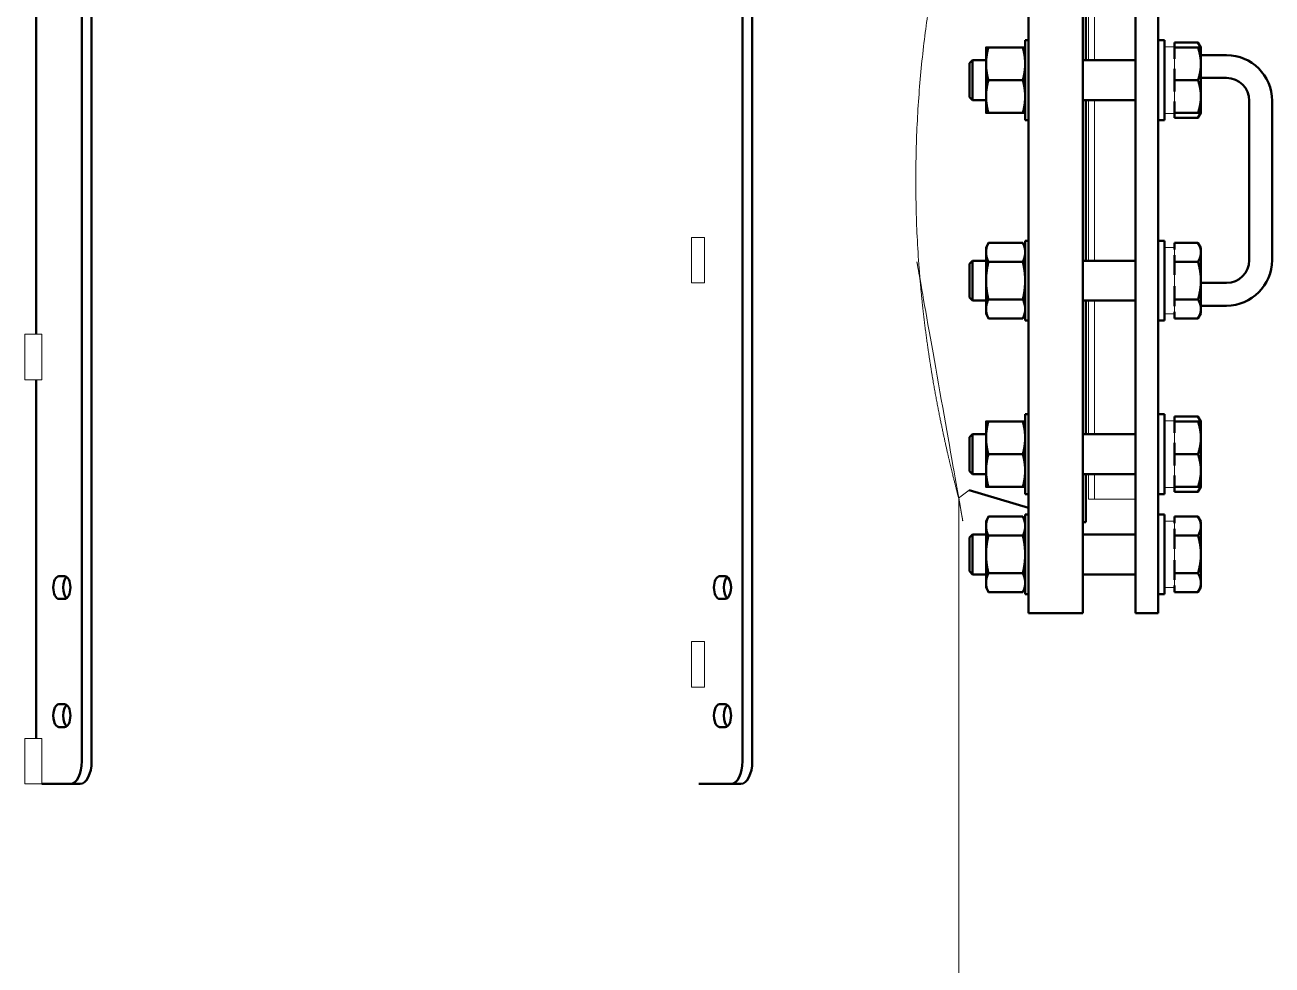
# Model space of a CAD drawing. Header units: inches. Extents: x 19 to 503, y 6 to 322.
# Drawn here: x 107.22 to 134.61, y 79.43 to 100.06 of the extents above; entities that cross this region are included whole.
import ezdxf

# ---------------------------------------------------------------- set-up
doc = ezdxf.new("R2010")
doc.units = ezdxf.units.IN
doc.header["$LTSCALE"] = 15
doc.header["$MEASUREMENT"] = 0
doc.layers.add('Visible (ANSI)', color=7, linetype='Continuous', lineweight=50)

msp = doc.modelspace()

# ---------------------------------------------------------------- linework, layer by layer
at = {"layer": 'Visible (ANSI)'}
for p, q in [((108.4707871419704, 83.9009396494325), (108.4707871419704, 112.6509396494325)), ((108.6872934929166, 112.6509396494325), (108.6872934929166, 83.9009396494325)), ((122.9767126553623, 83.90093964943252), (122.9767126553622, 112.6509396494325)), ((123.1932190063084, 112.6509396494325), (123.1932190063085, 83.90093964943252)), ((129.2614065808975, 87.15093964943253), (129.2614065808975, 106.1509396494325)), ((130.4514065808975, 87.15093964943253), (130.4514065808975, 106.1509396494325)), ((131.6064065808975, 106.1509396494324), (131.6064065808975, 87.15093964943266)), ((132.1064065808975, 87.15093964943266), (132.1064065808975, 106.1509396494324)), ((130.5139065808954, 99.28840153280392), (130.513906580896, 102.2238472895181)), ((107.470787141971, 101.1509396494325), (107.470787141971, 93.27593964943249)), ((129.1857815808951, 99.72590153280392), (129.1857815808951, 97.97590153280395)), ((129.2614065808951, 99.72590153280392), (129.1857815808951, 99.72590153280392)), ((132.2470315808951, 99.72590153280392), (132.1064065808951, 99.72590153280392)), ((132.2470315808951, 97.97590153280395), (132.2470315808951, 99.72590153280392)), ((132.4660315808999, 99.58040153280393), (132.4660315809, 99.680842544764)), ((132.4660315809, 99.68084254476403), (132.9799604202133, 99.68084254476403)), ((133.0441565808999, 99.56965153280395), (132.9799604202133, 99.68084254476403)), ((128.3267815808951, 99.56990153280394), (128.3267815808949, 99.21040153280393)), ((128.3786488358014, 99.56990153280394), (129.1339143259885, 99.56990153280394)), ((132.4660315808949, 99.31833445997728), (132.466031580895, 99.56965153280392)), ((132.466031580895, 99.56965153280392), (132.9799604202083, 99.56965153280392)), ((133.0441565808949, 99.21027653280393), (133.0441565808951, 99.56965153280395)), ((133.044156580896, 99.40093964943249), (133.606406580896, 99.40093964943249)), ((127.9660315808951, 99.22225153280394), (128.0321855179029, 99.28840153280395)), ((127.9660315808951, 98.47955153280394), (127.9660315808951, 99.22225153280394)), ((128.0321855179029, 99.28840153280395), (128.0321855179029, 98.41340153280393)), ((128.3267815808951, 99.28840153280395), (128.0321855179029, 99.28840153280395)), ((128.3267815808949, 99.21040153280393), (128.3267815808949, 98.49140153280395)), ((131.6064065808951, 99.28840153280395), (130.4514065808951, 99.28840153280395)), ((133.0441565808949, 98.49152653280395), (133.0441565808949, 99.21027653280393)), ((128.3786488358013, 98.85090153280393), (129.1339143259884, 98.85090153280393)), ((132.4660315808948, 98.85090153280393), (132.4660315808949, 99.1022186056306)), ((132.4660315808949, 98.59958445997727), (132.4660315808948, 98.85090153280393)), ((132.4660315808948, 98.85090153280393), (132.9799604202082, 98.85090153280393)), ((133.044156580896, 98.90093964943252), (133.606406580896, 98.90093964943252)), ((127.9660315808951, 98.47955153280394), (128.0321855179029, 98.41340153280393)), ((128.3267815808951, 98.41340153280393), (128.0321855179029, 98.41340153280393)), ((128.3267815808949, 98.49140153280395), (128.3267815808951, 98.13190153280394)), ((131.6064065808951, 98.41340153280393), (130.4514065808951, 98.41340153280393)), ((130.5139065808953, 94.88847776606113), (130.5139065808953, 98.41340153280393)), ((132.466031580895, 98.13215153280393), (132.4660315808949, 98.3834686056306)), ((133.0441565808951, 98.13215153280393), (133.0441565808949, 98.49152653280395)), ((134.106406580896, 98.4009396494325), (134.106406580896, 94.90093964943256)), ((134.606406580896, 98.4009396494325), (134.606406580896, 94.90093964943256)), ((128.3786488358014, 98.13190153280394), (129.1339143259885, 98.13190153280394)), ((132.466031580895, 98.13215153280393), (132.9799604202083, 98.13215153280393)), ((132.4660315809, 98.02096052084384), (132.4660315808999, 98.12140153280393)), ((133.0441565808999, 98.13215153280393), (132.9799604202133, 98.02096052084387)), ((129.2614065808951, 97.97590153280395), (129.1857815808951, 97.97590153280395)), ((132.2470315808951, 97.97590153280395), (132.1064065808951, 97.97590153280395)), ((132.4660315809, 98.02096052084384), (132.9799604202133, 98.02096052084387)), ((129.1857815808951, 95.32597776606113), (129.1857815808951, 93.57597776606113)), ((129.2614065808951, 95.32597776606113), (129.1857815808951, 95.32597776606113)), ((132.2470315808951, 95.32597776606113), (132.1064065808951, 95.32597776606113)), ((132.2470315808951, 93.57597776606114), (132.2470315808951, 95.32597776606113)), ((128.3267815808951, 95.16997776606112), (128.3786488358015, 95.2812074531558)), ((128.3267815808951, 95.16997776606112), (128.326781580895, 95.07365003138214)), ((128.326781580895, 95.07365003138214), (128.3267815808949, 94.45097776606113)), ((128.3786488358015, 95.2812074531558), (129.1339143259887, 95.2812074531558)), ((129.1857815808951, 95.16997776606112), (129.1339143259887, 95.2812074531558)), ((132.466031580895, 95.1358207983728), (132.4660315808951, 95.28091877802122)), ((132.4660315808951, 95.28091877802122), (132.9799604202085, 95.28091877802122)), ((133.0441565808951, 95.16972776606113), (132.9799604202085, 95.28091877802122)), ((133.044156580895, 95.07343352503119), (133.0441565808951, 95.16972776606113)), ((133.0441565808948, 94.45097776606113), (133.044156580895, 95.07343352503119)), ((127.9660315808951, 94.82232776606115), (128.0321855179029, 94.88847776606113)), ((127.9660315808951, 94.07962776606114), (127.9660315808951, 94.82232776606112)), ((128.0321855179029, 94.88847776606113), (128.0321855179029, 94.01347776606114)), ((128.3267815808951, 94.88847776606113), (128.0321855179029, 94.88847776606113)), ((128.3786488358013, 94.86609260960847), (129.1339143259884, 94.86609260960847)), ((131.6064065808951, 94.88847776606113), (130.4514065808951, 94.88847776606113)), ((132.4660315808949, 94.86594827204117), (132.4660315808949, 95.0110462516896)), ((132.4660315808949, 94.57575231274431), (132.4660315808949, 94.86594827204117)), ((132.4660315808949, 94.86594827204117), (132.9799604202083, 94.86594827204117)), ((128.3267815808948, 94.45097776606113), (128.326781580895, 93.82830550074013)), ((132.4660315808949, 94.03600726008109), (132.4660315808949, 94.32620321937794)), ((133.044156580895, 93.82852200709108), (133.0441565808949, 94.45097776606113)), ((133.606406580896, 94.40093964943254), (133.044156580896, 94.40093964943254)), ((127.9660315808951, 94.07962776606114), (128.0321855179029, 94.01347776606114)), ((128.3267815808951, 94.01347776606114), (128.0321855179029, 94.01347776606114)), ((128.3786488358013, 94.0358629225138), (129.1339143259884, 94.0358629225138)), ((131.6064065808951, 94.01347776606114), (130.4514065808951, 94.01347776606114)), ((130.513906580896, 91.07803200934696), (130.5139065808954, 94.01347776606113)), ((132.4660315808949, 93.89090928043268), (132.4660315808949, 94.03600726008109)), ((132.4660315808949, 94.03600726008109), (132.9799604202083, 94.03600726008109)), ((128.326781580895, 93.82830550074013), (128.3267815808951, 93.73197776606115)), ((128.3267815808951, 93.73197776606115), (128.3786488358015, 93.62074807896646)), ((129.1857815808951, 93.73197776606114), (129.1339143259887, 93.62074807896646)), ((132.4660315808951, 93.62103675410106), (132.466031580895, 93.76613473374947)), ((133.0441565808951, 93.73222776606114), (132.9799604202085, 93.62103675410106)), ((133.606406580896, 93.90093964943256), (133.044156580896, 93.90093964943256)), ((133.0441565808951, 93.73222776606114), (133.044156580895, 93.82852200709108)), ((128.3786488358015, 93.62074807896646), (129.1339143259887, 93.62074807896646)), ((129.2614065808951, 93.57597776606113), (129.1857815808951, 93.57597776606113)), ((132.2470315808951, 93.57597776606114), (132.1064065808951, 93.57597776606114)), ((132.4660315808951, 93.62103675410106), (132.9799604202085, 93.62103675410106)), ((107.470787141971, 92.27593964943249), (107.470787141971, 84.40093964943249)), ((129.1857815808957, 91.51553200934696), (129.1857815808957, 89.76553200934696)), ((129.2614065808957, 91.51553200934696), (129.1857815808957, 91.51553200934696)), ((132.2470315808957, 91.51553200934697), (132.1064065808957, 91.51553200934697)), ((132.2470315808957, 89.76553200934697), (132.2470315808957, 91.51553200934697)), ((132.4660315808993, 91.37003200934696), (132.4660315808993, 91.47047302130704)), ((132.4660315808993, 91.47047302130704), (132.9799604202127, 91.47047302130704)), ((133.0441565808993, 91.35928200934696), (132.9799604202127, 91.47047302130704)), ((128.3267815808957, 91.35953200934695), (128.3267815808956, 91.00003200934695)), ((128.378648835802, 91.35953200934695), (129.1339143259892, 91.35953200934695)), ((132.4660315808956, 91.1079649365203), (132.4660315808956, 91.35928200934696)), ((132.4660315808956, 91.35928200934696), (132.979960420209, 91.35928200934696)), ((133.0441565808955, 90.99990700934697), (133.0441565808957, 91.35928200934696)), ((127.9660315808957, 91.01188200934696), (128.0321855179036, 91.07803200934696)), ((127.9660315808957, 90.26918200934696), (127.9660315808957, 91.01188200934696)), ((128.0321855179036, 91.07803200934696), (128.0321855179036, 90.20303200934697)), ((128.3267815808957, 91.07803200934696), (128.0321855179036, 91.07803200934696)), ((128.3267815808956, 91.00003200934695), (128.3267815808956, 90.28103200934696)), ((131.6064065808957, 91.07803200934696), (130.4514065808957, 91.07803200934696)), ((133.0441565808956, 90.28115700934697), (133.0441565808955, 90.99990700934696)), ((128.3786488358019, 90.64053200934696), (129.1339143259891, 90.64053200934696)), ((132.4660315808955, 90.64053200934697), (132.4660315808955, 90.89184908217362)), ((132.4660315808955, 90.38921493652032), (132.4660315808955, 90.64053200934697)), ((132.4660315808955, 90.64053200934697), (132.9799604202089, 90.64053200934697)), ((127.9660315808957, 90.26918200934696), (128.0321855179036, 90.20303200934697)), ((128.3267815808957, 90.20303200934697), (128.0321855179036, 90.20303200934697)), ((128.3267815808956, 90.28103200934696), (128.3267815808957, 89.92153200934696)), ((131.6064065808957, 90.20303200934697), (130.4514065808957, 90.20303200934697)), ((130.5139065808975, 89.15093964943253), (130.5139065808964, 90.20303200934697)), ((132.4660315808956, 89.92178200934697), (132.4660315808956, 90.17309908217362)), ((133.0441565808957, 89.92178200934697), (133.0441565808955, 90.28115700934697)), ((127.9540005101158, 89.8484072667733), (129.2614065808975, 89.46093964943253)), ((128.378648835802, 89.92153200934696), (129.1339143259892, 89.92153200934696)), ((132.4660315808956, 89.92178200934697), (132.979960420209, 89.92178200934697)), ((132.4660315808993, 89.81059099738688), (132.4660315808993, 89.91103200934697)), ((133.0441565808993, 89.92178200934697), (132.9799604202127, 89.81059099738688)), ((129.2614065808957, 89.76553200934696), (129.1857815808957, 89.76553200934696)), ((132.2470315808957, 89.76553200934697), (132.1064065808957, 89.76553200934697)), ((132.4660315808993, 89.81059099738688), (132.9799604202127, 89.81059099738688)), ((128.3267815808969, 89.15957012597556), (128.3786488358033, 89.27079981307025)), ((128.3786488358033, 89.27079981307025), (129.1339143259904, 89.27079981307025)), ((129.1857815808969, 89.15957012597558), (129.1339143259904, 89.27079981307025)), ((129.1857815808969, 89.31557012597557), (129.1857815808969, 87.56557012597557)), ((129.2614065808968, 89.31557012597557), (129.1857815808969, 89.31557012597557)), ((132.2470315808969, 89.31557012597557), (132.1064065808968, 89.31557012597557)), ((132.2470315808969, 87.56557012597557), (132.2470315808969, 89.31557012597557)), ((132.4660315808968, 89.12541315828723), (132.4660315808969, 89.27051113793566)), ((132.4660315808969, 89.27051113793566), (132.9799604202103, 89.27051113793566)), ((133.0441565808969, 89.15932012597557), (132.9799604202103, 89.27051113793566)), ((128.3267815808969, 89.15957012597558), (128.3267815808967, 89.06324239129658)), ((128.3267815808967, 89.06324239129658), (128.3267815808967, 88.44057012597557)), ((130.4514065808975, 89.15093964943253), (130.5139065808975, 89.15093964943253)), ((132.4660315808967, 88.8555406319556), (132.4660315808967, 89.00063861160403)), ((133.0441565808968, 89.06302588494563), (133.0441565808969, 89.15932012597557)), ((133.0441565808966, 88.44057012597557), (133.0441565808968, 89.06302588494563)), ((127.9660315808969, 88.81192012597558), (128.0321855179047, 88.87807012597557)), ((127.9660315808969, 88.06922012597558), (127.9660315808969, 88.81192012597558)), ((128.0321855179047, 88.87807012597557), (128.0321855179047, 88.00307012597558)), ((128.3267815808969, 88.87807012597557), (128.0321855179047, 88.87807012597557)), ((128.3786488358031, 88.85568496952291), (129.1339143259902, 88.85568496952291)), ((131.6064065808968, 88.87807012597557), (130.4514065808968, 88.87807012597557)), ((132.4660315808967, 88.56534467265878), (132.4660315808967, 88.8555406319556)), ((132.4660315808967, 88.8555406319556), (132.97996042021, 88.8555406319556)), ((128.3267815808966, 88.44057012597557), (128.3267815808967, 87.81789786065457)), ((132.4660315808967, 88.02559961999553), (132.4660315808967, 88.31579557929237)), ((133.0441565808968, 87.81811436700552), (133.0441565808966, 88.44057012597557)), ((107.9707871419707, 87.96343964943249), (108.0957871419707, 87.96343964943249)), ((122.4767126553626, 87.96343964943252), (122.6017126553625, 87.96343964943252)), ((127.9660315808969, 88.06922012597558), (128.0321855179047, 88.00307012597558)), ((128.3267815808969, 88.00307012597558), (128.0321855179047, 88.00307012597558)), ((128.3786488358031, 88.02545528242823), (129.1339143259902, 88.02545528242823)), ((131.6064065808968, 88.00307012597558), (130.4514065808968, 88.00307012597558)), ((132.4660315808967, 87.8805016403471), (132.4660315808967, 88.02559961999553)), ((132.4660315808967, 88.02559961999553), (132.97996042021, 88.02559961999553)), ((128.3267815808967, 87.81789786065457), (128.3267815808969, 87.72157012597557)), ((128.3267815808969, 87.72157012597557), (128.3786488358033, 87.6103404388809)), ((129.1857815808969, 87.72157012597557), (129.1339143259904, 87.6103404388809)), ((132.4660315808969, 87.6106291140155), (132.4660315808968, 87.75572709366391)), ((133.0441565808969, 87.72182012597558), (132.9799604202103, 87.6106291140155)), ((133.0441565808969, 87.72182012597558), (133.0441565808968, 87.8181143670055)), ((108.0957871419707, 87.46343964943249), (107.9707871419707, 87.46343964943249)), ((122.6017126553625, 87.46343964943252), (122.4767126553626, 87.46343964943252)), ((128.3786488358033, 87.6103404388809), (129.1339143259904, 87.6103404388809)), ((129.2614065808968, 87.56557012597557), (129.1857815808969, 87.56557012597557)), ((132.2470315808969, 87.56557012597557), (132.1064065808968, 87.56557012597557)), ((132.4660315808969, 87.6106291140155), (132.9799604202103, 87.6106291140155)), ((129.2614065808975, 87.15093964943253), (130.4514065808975, 87.15093964943253)), ((132.1064065808975, 87.15093964943266), (131.6064065808975, 87.15093964943266)), ((107.9707871419707, 85.15093964943249), (108.0957871419707, 85.15093964943249)), ((122.4767126553626, 85.15093964943252), (122.6017126553625, 85.15093964943252)), ((108.0957871419707, 84.65093964943249), (107.9707871419707, 84.65093964943249)), ((122.6017126553625, 84.65093964943252), (122.4767126553626, 84.65093964943252)), ((107.5957871419709, 83.40093964943249), (108.2207871419706, 83.40093964943249)), ((108.2207871419706, 83.40093964943249), (108.4372934929168, 83.40093964943249)), ((122.0227145902943, 83.40093964943252), (122.7267126553624, 83.40093964943252)), ((122.7267126553624, 83.40093964943252), (122.9432190063086, 83.40093964943252))]:
    msp.add_line(p, q, dxfattribs=at)
at = {"layer": 'Visible (ANSI)', "linetype": 'Continuous', "lineweight": 18}
for p, q in [((130.5764065808962, 102.2238472895181), (130.5764065808956, 99.28840153280392)), ((130.7064065808956, 99.28840153280392), (130.7064065808962, 102.2238472895181)), ((130.7064065808956, 99.28840153280392), (130.7064065808962, 102.2238472895181)), ((132.4660315808951, 99.58040153280393), (132.2470315808951, 99.58040153280393)), ((132.4660315808951, 99.58040153280393), (132.466031580895, 99.56965153280392)), ((132.4660315808949, 99.31833445997728), (132.4660315808949, 99.1022186056306)), ((132.4660315808949, 98.5995844599773), (132.4660315808949, 98.3834686056306)), ((130.5764065808955, 98.4134015328039), (130.5764065808955, 94.88847776606113)), ((130.7064065808955, 94.88847776606113), (130.7064065808955, 98.41340153280393)), ((130.7064065808955, 94.88847776606113), (130.7064065808955, 98.41340153280393)), ((132.4660315808951, 98.12140153280394), (132.2470315808951, 98.12140153280394)), ((132.466031580895, 98.13215153280395), (132.4660315808951, 98.12140153280394)), ((121.8606658187334, 95.40093964943252), (122.1477145902943, 95.40093964943252)), ((121.8606658187334, 95.40093964943252), (121.8606658187334, 94.4009396494325)), ((122.1477145902943, 95.40093964943252), (122.1477145902943, 94.4009396494325)), ((132.4660315808951, 95.18047776606113), (132.2470315808951, 95.18047776606113)), ((132.466031580895, 95.1358207983728), (132.4660315808949, 95.0110462516896)), ((132.4660315808948, 94.57575231274434), (132.4660315808949, 94.32620321937794)), ((121.8606658187334, 94.4009396494325), (122.1477145902943, 94.4009396494325)), ((130.5764065808956, 94.01347776606114), (130.5764065808962, 91.07803200934696)), ((130.7064065808962, 91.07803200934696), (130.7064065808956, 94.01347776606113)), ((130.7064065808962, 91.07803200934696), (130.7064065808956, 94.01347776606114)), ((132.4660315808951, 93.72147776606114), (132.2470315808951, 93.72147776606114)), ((132.466031580895, 93.89090928043268), (132.466031580895, 93.76613473374945)), ((107.5957871419709, 93.27593964943249), (107.2239930033772, 93.27593964943249)), ((107.2239930033772, 92.27593964943249), (107.2239930033772, 93.27593964943249)), ((107.5957871419709, 92.27593964943249), (107.5957871419709, 93.27593964943249)), ((107.5957871419709, 92.27593964943249), (107.2239930033772, 92.27593964943249)), ((132.4660315808957, 91.37003200934696), (132.2470315808957, 91.37003200934696)), ((132.4660315808957, 91.37003200934696), (132.4660315808957, 91.35928200934696)), ((132.4660315808956, 91.10796493652032), (132.4660315808955, 90.89184908217362)), ((132.4660315808955, 90.38921493652032), (132.4660315808956, 90.17309908217362)), ((130.5764065808967, 90.20303200934696), (130.5764065808975, 89.65093964943253)), ((130.7064065808975, 89.65093964943252), (130.7064065808967, 90.20303200934696)), ((130.7064065808975, 89.65093964943253), (130.7064065808967, 90.20303200934696)), ((132.4660315808957, 89.91103200934698), (132.2470315808957, 89.91103200934698)), ((132.4660315808957, 89.92178200934697), (132.4660315808957, 89.91103200934697)), ((127.7261135248977, 75.3947563783798), (127.7261135248977, 89.67822308565995)), ((130.5764065808975, 89.65093964943253), (130.7064065808975, 89.65093964943253)), ((130.7064065808975, 89.65093964943253), (131.6064065808975, 89.65093964943253)), ((132.4660315808969, 89.17007012597557), (132.4022829207089, 89.17007012597557)), ((132.4660315808968, 89.12541315828723), (132.4660315808967, 89.00063861160403)), ((132.4660315808966, 88.56534467265878), (132.4660315808967, 88.31579557929237)), ((132.4660315808969, 87.71107012597558), (132.2470315808969, 87.71107012597558)), ((132.4660315808968, 87.88050164034712), (132.4660315808968, 87.75572709366391)), ((121.8606658187334, 86.52593964943252), (122.1477145902943, 86.52593964943252)), ((121.8606658187334, 86.52593964943252), (121.8606658187334, 85.52593964943252)), ((122.1477145902943, 86.52593964943252), (122.1477145902943, 85.52593964943252)), ((121.8606658187334, 85.52593964943252), (122.1477145902943, 85.52593964943252)), ((107.5957871419709, 84.40093964943249), (107.2239930033772, 84.40093964943249)), ((107.2239930033772, 83.40093964943249), (107.2239930033772, 84.40093964943249)), ((107.5957871419709, 83.40093964943249), (107.5957871419709, 84.40093964943249)), ((107.5957871419709, 83.40093964943249), (107.2239930033772, 83.40093964943249))]:
    msp.add_line(p, q, dxfattribs=at)
at = {"layer": 'Visible (ANSI)'}
for centre, radius, start, end in [((133.606406580896, 98.4009396494325), 0.9999999999999996, 0, 90), ((133.606406580896, 98.4009396494325), 0.4999999999999998, 0, 90), ((133.606406580896, 94.90093964943256), 0.9999999999999974, 270, 0), ((133.606406580896, 94.90093964943256), 0.4999999999999977, 270, 0)]:
    msp.add_arc(centre, radius, start, end, dxfattribs=at)
at = {"layer": 'Visible (ANSI)', "linetype": 'Continuous', "lineweight": 18}
msp.add_ellipse((132.4022829207089, 88.44057012597557), major_axis=(-4.137200087411331, -3.3294373440119e-15), ratio=0.1763269807084549, start_param=4.712388980384684, end_param=4.749923495653253, dxfattribs=at)
at = {"layer": 'Visible (ANSI)'}
for centre, major_axis, ratio, start_param, end_param in [((107.9707871419707, 87.71343964943249), (7.679442211297909e-16, -0.2499999999999992), 0.4999999999997287, 3.141592653589781, 6.283185307179574), ((108.1872934929169, 87.71343964943249), (-5.327103587645313e-16, 0.2499999999999991), 0.4999999999997287, 0.3747344327088291, 2.766858220881128), ((108.0957871419707, 87.71343964943249), (-7.572607199796574e-16, 0.2499999999999992), 0.4999999999997287, 3.141592653589782, 6.283185307179575), ((122.4767126553626, 87.71343964943252), (7.623410669905664e-16, -0.2499999999999992), 0.4999999999997286, 3.141592653589781, 6.283185307179574), ((122.6932190063087, 87.71343964943252), (-5.275881437764109e-16, 0.2500000000000006), 0.4999999999997285, 0.3747344327088291, 2.766858220880972), ((122.6017126553625, 87.71343964943252), (-7.516575658404329e-16, 0.2499999999999992), 0.4999999999997286, 3.141592653589781, 6.283185307179575), ((107.9707871419707, 84.90093964943249), (1.419450937418695e-15, -0.2499999999999992), 0.4999999999997287, 3.14159265358976, 6.283185307179553), ((108.1872934929169, 84.90093964943249), (-5.070992838239286e-16, 0.2499999999999992), 0.4999999999997287, 0.3747344327088297, 2.766858220881129), ((108.0957871419707, 84.90093964943249), (-1.391049454509423e-15, 0.2499999999999992), 0.4999999999997287, 3.141592653589761, 6.283185307179554), ((122.4767126553626, 84.90093964943252), (1.41384778327947e-15, -0.2499999999999992), 0.4999999999997286, 3.14159265358976, 6.283185307179553), ((122.6932190063087, 84.90093964943252), (-4.968548538476878e-16, 0.2500000000000005), 0.4999999999997286, 0.3747344327088295, 2.766858220880972), ((122.6017126553625, 84.90093964943252), (-1.385446300370198e-15, 0.2499999999999992), 0.4999999999997286, 3.141592653589761, 6.283185307179554), ((108.2207871419706, 83.9009396494325), (2.170164958438388e-15, -0.5000000000000019), 0.4999999999997287, 0, 1.570796326794895), ((108.4372934929168, 83.9009396494325), (1.689359711553737e-15, -0.5000000000000012), 0.4999999999997287, 0, 1.570796326794873), ((122.7267126553624, 83.90093964943252), (2.158958650159938e-15, -0.5000000000000019), 0.4999999999997286, 0, 1.570796326794895), ((122.9432190063086, 83.90093964943252), (1.678153403275288e-15, -0.5000000000000012), 0.4999999999997286, 0, 1.570796326794873)]:
    msp.add_ellipse(centre, major_axis=major_axis, ratio=ratio, start_param=start_param, end_param=end_param, dxfattribs=at)
at = {"layer": 'Visible (ANSI)', "linetype": 'Continuous', "lineweight": 18}
for points, knots in [([(126.7840261261819, 96.65093964943253), (126.7840261261819, 97.08024094967953), (126.7952495252733, 97.52444694144828), (126.8412220023027, 98.40930458210582), (126.875938024818, 98.84996504859554), (126.9632839651257, 99.69719493863697), (127.0158947801476, 100.1044050950971), (127.1290199796913, 100.860403681242), (127.1894247532426, 101.2091810455959), (127.3071765922861, 101.8330741651425), (127.3687306492675, 102.1293612423845), (127.4847252384125, 102.6544898104459), (127.5390487449136, 102.8833603383607), (127.6296554411333, 103.2527548562945), (127.6659365539243, 103.3935970303675), (127.714184455323, 103.5790738607261), (127.7261135248976, 103.6236562132051), (127.7261135248977, 103.6236562132051)], [105.1895586299093, 105.1895586299093, 105.1895586299093, 105.1895586299093, 108.4608345377915, 108.4608345377915, 111.7321104456737, 111.7321104456737, 115.0033863535559, 115.0033863535559, 118.2746622614381, 118.2746622614381, 121.5777337679252, 121.5777337679252, 124.8808052744123, 124.8808052744123, 128.1838767808995, 128.1838767808995, 131.4869482873866, 131.4869482873866, 131.4869482873866, 131.4869482873866]), ([(126.8641243359643, 94.63635273655636), (126.8458479546234, 94.86725329288952), (126.8303995296597, 95.10088082136235), (126.7952495252733, 95.77743235741679), (126.7840261261819, 96.22163834918553), (126.7840261261819, 96.65093964943253)], [100.1872020051964, 100.1872020051964, 100.1872020051964, 100.1872020051964, 101.9182827220271, 101.9182827220271, 105.1895586299093, 105.1895586299093, 105.1895586299093, 105.1895586299093]), ([(127.7261135248977, 89.67822308565995), (127.7261135248946, 89.67822308567128), (127.7141844553199, 89.7228054381508), (127.6659365539243, 89.90828226849754), (127.6296554411333, 90.0491244425706), (127.5390487449136, 90.41851896050436), (127.4847252384125, 90.64738948841915), (127.3687306492675, 91.17251805648053), (127.3071765922861, 91.4688051337226), (127.1894247532426, 92.0926982532692), (127.1290199796913, 92.44147561762301), (127.0158947801476, 93.19747420376795), (126.9632839651257, 93.6046843602281), (126.8990487126991, 94.22774738592167), (126.8804719638908, 94.43097403655622), (126.8641243359643, 94.63635273655636)], [184.0817276023412, 184.0817276023412, 184.0817276027611, 184.0817276027611, 187.3847991088283, 187.3847991088283, 190.6878706153155, 190.6878706153155, 193.9909421218026, 193.9909421218026, 197.2940136282897, 197.2940136282897, 200.5652895361719, 200.5652895361719, 203.8365654440541, 203.8365654440541, 205.3767606351057, 205.3767606351057, 205.3767606351057, 205.3767606351057])]:
    msp.add_open_spline(points, degree=3, knots=knots, dxfattribs=at)
at = {"layer": 'Visible (ANSI)'}
for points, weights in [([(133.0295180064661, 99.56965153280392), (133.0138088810991, 99.62221529075183), (132.9799604202133, 99.68084254476403)], [1.02385469408488, 1.027216582859173, 1.010018749357401]), ([(128.3267815808951, 99.56990153280394), (128.326781580895, 99.56990153280394), (128.3786488358014, 99.56990153280394)], [1, 1.037954849302033, 1]), ([(128.3786488358014, 99.56990153280394), (128.3267815808949, 99.37724606344597), (128.3267815808949, 99.21040153280393)], [1, 1.037954849302018, 1]), ([(129.1857815808949, 99.21040153280393), (129.1857815808949, 99.37724606344597), (129.1339143259885, 99.56990153280394)], [1, 1.03795484930202, 1]), ([(129.1339143259885, 99.56990153280394), (129.185781580895, 99.56990153280394), (129.1857815808951, 99.56990153280394)], [1, 1.037954849302061, 1]), ([(132.9799604202083, 99.56965153280392), (133.044156580895, 99.56965153280395), (133.0441565808951, 99.56965153280395)], [1.010018749357401, 1.043141395740167, 1]), ([(133.0441565808949, 99.21027653280393), (133.0441565808949, 99.37706305074408), (132.9799604202083, 99.56965153280395)], [1, 1.043141395740171, 1.010018749357402]), ([(128.3267815808949, 99.21040153280393), (128.3267815808949, 99.04355700216193), (128.3786488358013, 98.85090153280393)], [1, 1.037954849302038, 1]), ([(129.1339143259884, 98.85090153280393), (129.1857815808949, 99.0435570021619), (129.1857815808949, 99.21040153280393)], [1, 1.037954849302043, 1]), ([(132.9799604202082, 98.85090153280393), (133.0441565808949, 99.0434900148638), (133.0441565808949, 99.21027653280393)], [1.010018749357402, 1.043141395740174, 1]), ([(128.3786488358013, 98.85090153280393), (128.3267815808949, 98.65824606344596), (128.3267815808949, 98.49140153280395)], [1, 1.037954849302034, 1]), ([(129.1857815808949, 98.49140153280395), (129.1857815808949, 98.65824606344596), (129.1339143259884, 98.85090153280393)], [1, 1.03795484930203, 1]), ([(133.0441565808949, 98.49152653280395), (133.0441565808949, 98.65831305074406), (132.9799604202082, 98.85090153280393)], [1, 1.043141395740174, 1.010018749357402]), ([(128.3267815808949, 98.49140153280395), (128.3267815808949, 98.32455700216191), (128.3786488358014, 98.13190153280394)], [1, 1.037954849302041, 1]), ([(129.1339143259885, 98.13190153280394), (129.1857815808949, 98.32455700216191), (129.1857815808949, 98.49140153280395)], [1, 1.037954849302041, 1]), ([(132.9799604202083, 98.13215153280393), (133.0441565808949, 98.3247400148638), (133.0441565808949, 98.49152653280395)], [1.010018749357404, 1.043141395740182, 1]), ([(128.3786488358014, 98.13190153280394), (128.326781580895, 98.13190153280394), (128.3267815808951, 98.13190153280394)], [1, 1.037954849302045, 1]), ([(129.1857815808951, 98.13190153280394), (129.185781580895, 98.13190153280394), (129.1339143259885, 98.13190153280394)], [1, 1.037954849302038, 1]), ([(132.9799604202133, 98.02096052084384), (133.0138088810991, 98.07958777485605), (133.0295180064661, 98.13215153280393)], [1.010018749357407, 1.027216582859189, 1.023854694084895]), ([(133.0441565808951, 98.13215153280393), (133.044156580895, 98.13215153280393), (132.9799604202083, 98.13215153280393)], [1, 1.043141395740166, 1.010018749357401]), ([(128.3786488358015, 95.2812074531558), (128.326781580895, 95.16997776606112), (128.326781580895, 95.07365003138214)], [1, 1.037954849302037, 1]), ([(128.326781580895, 95.07365003138214), (128.3267815808949, 94.97732229670315), (128.3786488358013, 94.86609260960847)], [1, 1.037954849302033, 1]), ([(129.185781580895, 95.07365003138214), (129.185781580895, 95.16997776606112), (129.1339143259887, 95.2812074531558)], [1, 1.037954849302064, 1]), ([(129.1339143259884, 94.86609260960847), (129.1857815808949, 94.97732229670315), (129.185781580895, 95.07365003138214)], [1, 1.037954849302061, 1]), ([(133.044156580895, 95.07343352503119), (133.044156580895, 95.16972776606113), (132.9799604202085, 95.28091877802122)], [1, 1.043141395740179, 1.010018749357404]), ([(132.9799604202083, 94.86594827204117), (133.0441565808949, 94.97713928400125), (133.044156580895, 95.07343352503119)], [1.010018749357401, 1.043141395740167, 1]), ([(128.3786488358013, 94.86609260960847), (128.3267815808949, 94.6436332354191), (128.3267815808949, 94.45097776606113)], [1, 1.037954849302018, 1]), ([(129.1857815808949, 94.45097776606113), (129.1857815808949, 94.64363323541912), (129.1339143259884, 94.86609260960847)], [1, 1.03795484930202, 1]), ([(133.0441565808949, 94.45097776606113), (133.0441565808949, 94.643566248121), (132.9799604202083, 94.86594827204117)], [1, 1.043141395740171, 1.010018749357402]), ([(128.3267815808949, 94.45097776606113), (128.3267815808949, 94.25832229670316), (128.3786488358013, 94.0358629225138)], [1, 1.037954849302038, 1]), ([(129.1339143259884, 94.0358629225138), (129.1857815808949, 94.25832229670316), (129.1857815808949, 94.45097776606113)], [1, 1.037954849302043, 1]), ([(132.9799604202083, 94.03600726008108), (133.0441565808949, 94.25838928400127), (133.0441565808949, 94.45097776606113)], [1.010018749357402, 1.043141395740174, 1]), ([(128.3786488358013, 94.0358629225138), (128.3267815808949, 93.92463323541911), (128.326781580895, 93.82830550074013)], [1, 1.037954849302034, 1]), ([(129.185781580895, 93.82830550074013), (129.1857815808949, 93.92463323541911), (129.1339143259884, 94.0358629225138)], [1, 1.03795484930203, 1]), ([(133.044156580895, 93.82852200709108), (133.0441565808949, 93.92481624812102), (132.9799604202083, 94.03600726008108)], [1, 1.043141395740174, 1.010018749357402]), ([(128.326781580895, 93.82830550074013), (128.326781580895, 93.73197776606115), (128.3786488358015, 93.62074807896646)], [1, 1.037954849302041, 1]), ([(129.1339143259887, 93.62074807896646), (129.185781580895, 93.73197776606115), (129.185781580895, 93.82830550074013)], [1, 1.037954849302041, 1]), ([(132.9799604202085, 93.62103675410106), (133.044156580895, 93.73222776606114), (133.044156580895, 93.82852200709108)], [1.010018749357404, 1.043141395740182, 1]), ([(133.0295180064654, 91.35928200934696), (133.0138088810984, 91.41184576729485), (132.9799604202127, 91.47047302130704)], [1.02385469408488, 1.027216582859173, 1.010018749357401]), ([(128.3267815808957, 91.35953200934695), (128.3267815808956, 91.35953200934696), (128.378648835802, 91.35953200934695)], [1, 1.037954849302044, 1]), ([(128.378648835802, 91.35953200934695), (128.3267815808956, 91.16687653998899), (128.3267815808956, 91.00003200934695)], [1, 1.037954849302037, 1]), ([(129.1857815808955, 91.00003200934695), (129.1857815808956, 91.16687653998896), (129.1339143259892, 91.35953200934695)], [1, 1.037954849302064, 1]), ([(129.1339143259892, 91.35953200934695), (129.1857815808957, 91.35953200934695), (129.1857815808957, 91.35953200934695)], [1, 1.037954849302034, 1]), ([(132.979960420209, 91.35928200934696), (133.0441565808957, 91.35928200934696), (133.0441565808957, 91.35928200934696)], [1.010018749357407, 1.043141395740193, 1]), ([(133.0441565808955, 90.99990700934696), (133.0441565808956, 91.1666935272871), (132.979960420209, 91.35928200934696)], [1, 1.043141395740179, 1.010018749357404]), ([(128.3267815808956, 91.00003200934695), (128.3267815808955, 90.83318747870493), (128.3786488358019, 90.64053200934696)], [1, 1.037954849302033, 1]), ([(129.1339143259891, 90.64053200934696), (129.1857815808955, 90.83318747870491), (129.1857815808955, 91.00003200934695)], [1, 1.037954849302061, 1]), ([(132.9799604202089, 90.64053200934697), (133.0441565808955, 90.83312049140685), (133.0441565808955, 90.99990700934696)], [1.010018749357401, 1.043141395740167, 1]), ([(128.3786488358019, 90.64053200934696), (128.3267815808955, 90.44787653998898), (128.3267815808956, 90.28103200934696)], [1, 1.037954849302018, 1]), ([(129.1857815808955, 90.28103200934696), (129.1857815808955, 90.44787653998898), (129.1339143259891, 90.64053200934696)], [1, 1.03795484930202, 1]), ([(133.0441565808955, 90.28115700934697), (133.0441565808955, 90.4479435272871), (132.9799604202089, 90.64053200934697)], [1, 1.043141395740171, 1.010018749357402]), ([(128.3267815808956, 90.28103200934696), (128.3267815808956, 90.11418747870493), (128.378648835802, 89.92153200934696)], [1, 1.037954849302038, 1]), ([(129.1339143259892, 89.92153200934696), (129.1857815808956, 90.11418747870493), (129.1857815808955, 90.28103200934696)], [1, 1.037954849302043, 1]), ([(132.979960420209, 89.92178200934697), (133.0441565808956, 90.11437049140685), (133.0441565808955, 90.28115700934697)], [1.010018749357402, 1.043141395740174, 1]), ([(128.378648835802, 89.92153200934696), (128.3267815808957, 89.92153200934696), (128.3267815808957, 89.92153200934696)], [1, 1.037954849302034, 1]), ([(129.1857815808957, 89.92153200934696), (129.1857815808957, 89.92153200934696), (129.1339143259892, 89.92153200934696)], [1, 1.03795484930203, 1]), ([(132.9799604202127, 89.81059099738688), (133.0138088810984, 89.86921825139908), (133.0295180064654, 89.92178200934697)], [1.010018749357401, 1.027216582859173, 1.023854694084881]), ([(133.0441565808957, 89.92178200934697), (133.0441565808957, 89.92178200934697), (132.979960420209, 89.92178200934697)], [1, 1.043141395740174, 1.010018749357402]), ([(128.3786488358033, 89.27079981307025), (128.3267815808968, 89.15957012597556), (128.3267815808967, 89.06324239129658)], [1, 1.037954849302041, 1]), ([(129.1857815808968, 89.06324239129658), (129.1857815808968, 89.15957012597556), (129.1339143259904, 89.27079981307025)], [1, 1.037954849302054, 1]), ([(133.0441565808968, 89.06302588494563), (133.0441565808968, 89.15932012597557), (132.9799604202103, 89.27051113793566)], [1, 1.043141395740174, 1.010018749357402]), ([(128.3267815808967, 89.06324239129658), (128.3267815808967, 88.96691465661759), (128.3786488358031, 88.85568496952291)], [1, 1.037954849302044, 1]), ([(129.1339143259902, 88.85568496952291), (129.1857815808967, 88.96691465661759), (129.1857815808968, 89.06324239129658)], [1, 1.037954849302034, 1]), ([(132.97996042021, 88.8555406319556), (133.0441565808967, 88.9667316439157), (133.0441565808968, 89.06302588494563)], [1.010018749357407, 1.043141395740193, 1]), ([(128.3786488358031, 88.85568496952291), (128.3267815808967, 88.63322559533354), (128.3267815808967, 88.44057012597557)], [1, 1.037954849302037, 1]), ([(129.1857815808966, 88.44057012597557), (129.1857815808967, 88.63322559533354), (129.1339143259902, 88.85568496952291)], [1, 1.037954849302064, 1]), ([(133.0441565808966, 88.44057012597557), (133.0441565808966, 88.63315860803543), (132.97996042021, 88.8555406319556)], [1, 1.043141395740179, 1.010018749357404]), ([(128.3267815808967, 88.44057012597557), (128.3267815808967, 88.2479146566176), (128.3786488358031, 88.02545528242823)], [1, 1.037954849302033, 1]), ([(129.1339143259902, 88.02545528242823), (129.1857815808966, 88.2479146566176), (129.1857815808966, 88.44057012597557)], [1, 1.037954849302061, 1]), ([(132.97996042021, 88.02559961999553), (133.0441565808966, 88.2479816439157), (133.0441565808966, 88.44057012597557)], [1.010018749357401, 1.043141395740167, 1]), ([(128.3786488358031, 88.02545528242823), (128.3267815808967, 87.91422559533356), (128.3267815808967, 87.81789786065457)], [1, 1.037954849302018, 1]), ([(129.1857815808968, 87.81789786065457), (129.1857815808967, 87.91422559533356), (129.1339143259902, 88.02545528242823)], [1, 1.03795484930202, 1]), ([(133.0441565808968, 87.81811436700552), (133.0441565808967, 87.91440860803544), (132.97996042021, 88.02559961999553)], [1, 1.043141395740171, 1.010018749357402]), ([(128.3267815808967, 87.81789786065457), (128.3267815808968, 87.72157012597557), (128.3786488358033, 87.6103404388809)], [1, 1.037954849302038, 1]), ([(129.1339143259904, 87.6103404388809), (129.1857815808968, 87.72157012597557), (129.1857815808968, 87.81789786065457)], [1, 1.037954849302043, 1]), ([(132.9799604202103, 87.6106291140155), (133.0441565808968, 87.72182012597558), (133.0441565808968, 87.81811436700552)], [1.010018749357402, 1.043141395740174, 1])]:
    msp.add_rational_spline(points, weights, degree=2, dxfattribs=at)
at = {"layer": 'Visible (ANSI)', "linetype": 'Continuous', "lineweight": 18}
msp.add_open_spline([(127.9540005102272, 89.8484072667849), (127.8780410372967, 89.79167547791397), (127.8020711649409, 89.73495726772117), (127.7261135248978, 89.67822308565995)], degree=3, dxfattribs=at)

doc.saveas('drawing.dxf')
